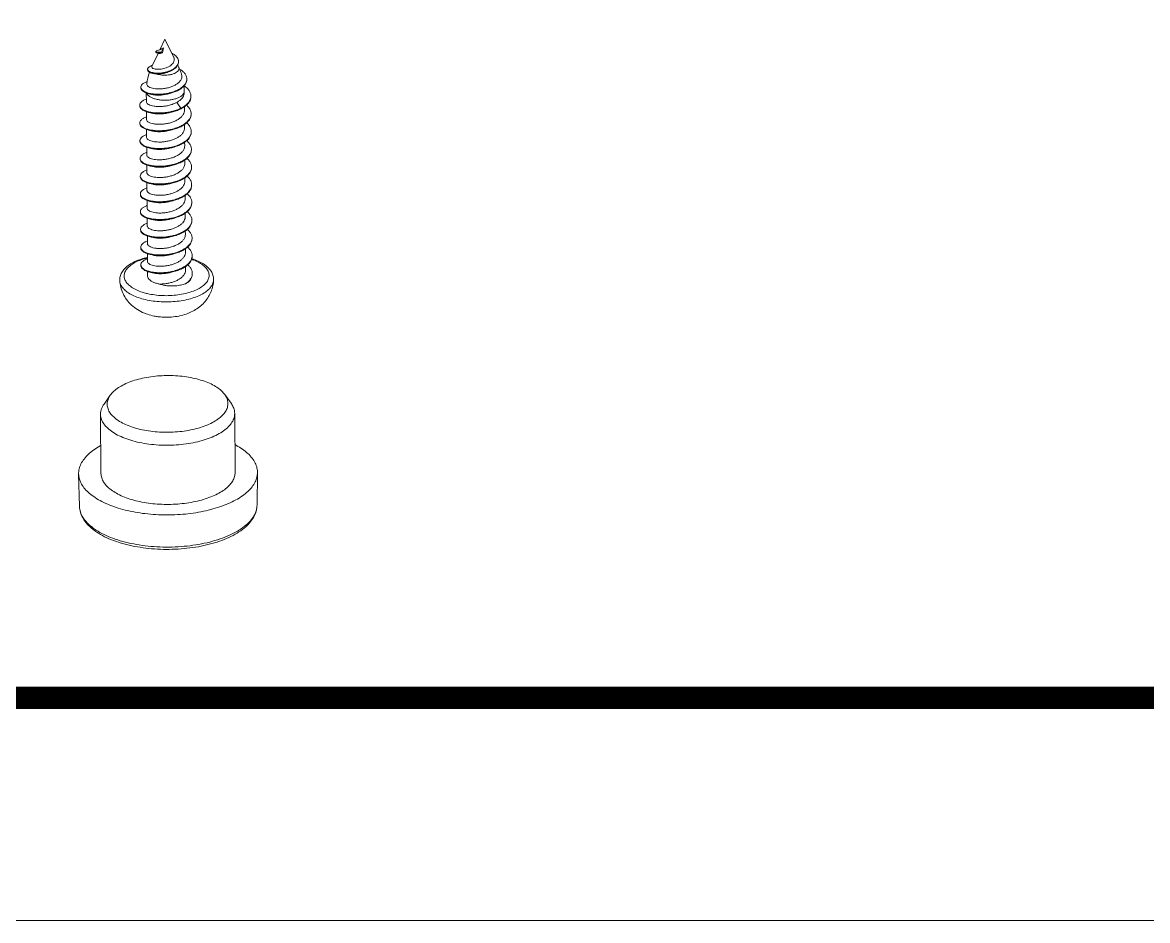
# Model space of a CAD drawing. Header units: millimetres. Extents: x 3219 to 3653, y 1046 to 1347.
# Drawn here: x 3460.51 to 3498.25, y 1045.57 to 1075.71 of the extents above; entities that cross this region are included whole.
import ezdxf

# ---------------------------------------------------------------- set-up
doc = ezdxf.new("R2010")
doc.units = ezdxf.units.MM
doc.layers.add('from', color=7, linetype='Continuous', lineweight=13)

# ---------------------------------------------------------------- blocks, each defined once
blk = doc.blocks.new('*u51')
at = {"color": 7, "linetype": 'Continuous'}
for p, q in [((-1.827, 22.124), (-1.603, 22.6)), ((-1.671, 22.203), (-1.756, 22.027)), ((-1.707, 21.991), (-1.671, 22.203)), ((-1.213, 21.804), (-1.603, 22.6)), ((-2.186, 21.366), (-1.908, 21.953)), ((-2.013, 22.04), (-2.012, 22.014)), ((-1.993, 21.994), (-1.956, 21.978)), ((-1.928, 22.085), (-1.963, 22.074)), ((-1.956, 21.978), (-1.905, 21.952)), ((-1.883, 22.101), (-1.928, 22.085)), ((-1.832, 22.123), (-1.883, 22.101)), ((-1.824, 22.126), (-1.832, 22.123)), ((-1.756, 22.027), (-1.755, 22)), ((-1.755, 22), (-1.707, 21.991)), ((-2.378, 21.252), (-2.378, 21.225)), ((-0.987, 21.345), (-1.032, 21.435)), ((-2.432, 19.797), (-2.435, 20.191)), ((-0.735, 20.205), (-0.736, 20.269)), ((-1.075, 19.766), (-0.895, 19.501)), ((-2.427, 19.003), (-2.429, 19.35)), ((-0.895, 19.501), (-0.895, 19.474)), ((-0.73, 19.412), (-0.731, 19.57)), ((-0.724, 18.618), (-0.725, 18.779)), ((-2.421, 18.208), (-2.423, 18.556)), ((-2.415, 17.414), (-2.418, 17.761)), ((-0.718, 17.824), (-0.719, 17.986)), ((-0.712, 17.029), (-0.713, 17.19)), ((-2.409, 16.62), (-2.412, 16.965)), ((-2.404, 15.825), (-2.406, 16.173)), ((-1.293, 16.176), (-1.289, 16.177)), ((-0.707, 16.235), (-0.708, 16.393)), ((-0.701, 15.44), (-0.702, 15.602)), ((-2.398, 15.031), (-2.4, 15.379)), ((-0.695, 14.646), (-0.696, 14.808)), ((-2.392, 14.237), (-2.395, 14.583)), ((-2.386, 13.442), (-2.389, 13.788)), ((-0.689, 13.852), (-0.69, 14.013)), ((-0.684, 13.057), (-0.685, 13.218)), ((-2.381, 12.648), (-2.383, 12.996)), ((-2.376, 12.003), (-2.377, 12.199)), ((-0.678, 12.263), (-0.679, 12.425)), ((-2.16, 10.22), (-2.08, 10.203)), ((-1.821, 10.165), (-1.805, 10.163)), ((-4.046, 6.659), (-4.327, 6.26)), ((1.071, 6.696), (1.358, 6.302)), ((-4.481, 5.809), (-4.462, 3.161)), ((1.519, 5.852), (1.538, 3.204)), ((-5.462, 3.136), (-5.423, 1.683)), ((2.538, 3.194), (2.519, 1.741))]:
    blk.add_line(p, q, dxfattribs=at)
for centre, radius, start, end in [((-1.955, 20.702), 0.745, 106.2346, 109.1455), ((-1.902, 22.464), 1.385, 285.8868, 286.8939), ((-1.276, 21.598), 0.279, 351.8595, 0.4311), ((-3.149, 20.285), 2.407, 23.8739, 26.1059), ((-3.188, 20.269), 2.45, 18.0808, 23.8655), ((0.06, 20.278), 2.495, 160.3247, 172.8195), ((-2.013, 21.754), 0.671, 253.7593, 254.783), ((-1.994, 21.825), 0.745, 254.8389, 258.7855), ((-0.974, 20.816), 0.352, 356.0522, 0.3286), ((-1.977, 21.558), 1.422, 257.3012, 260.3257), ((-1.951, 21.7), 1.566, 260.2829, 260.7216), ((-1.882, 22.21), 2.076, 282.2385, 283.8857), ((-3.26, 20.25), 2.525, 0.4166, 5.5769), ((-0.83, 20.05), 0.393, 356.5174, 0.3551), ((-1.847, 21.653), 2.36, 280.5308, 283.0021), ((-1.838, 21.613), 2.318, 283.009, 283.1653), ((-1.583, 20.892), 1.552, 295.9567, 296.3258), ((-1.569, 20.838), 1.521, 296.3252, 296.823), ((-0.817, 19.258), 0.389, 352.7841, 0.4833), ((-1.924, 20.176), 1.675, 257.9521, 261.9877), ((-1.84, 20.852), 2.353, 280.5065, 282.9896), ((-0.8, 18.464), 0.377, 356.5333, 0.504), ((-1.944, 19.252), 1.543, 257.3736, 257.8734), ((-1.917, 19.385), 1.678, 257.9255, 261.9464), ((-1.848, 20.131), 2.427, 280.3217, 280.5008), ((-1.835, 20.064), 2.359, 280.49, 282.9663), ((-0.803, 17.671), 0.386, 356.4719, 0.3396), ((-1.911, 18.593), 1.68, 258.0187, 261.9186), ((-1.832, 19.282), 2.372, 280.5519, 282.9448), ((-0.807, 16.876), 0.396, 356.5373, 0.347), ((-1.824, 18.476), 2.36, 280.5318, 283.0028), ((-0.795, 16.081), 0.389, 352.5681, 0.4788), ((-1.901, 16.999), 1.675, 257.9541, 261.9889), ((-1.817, 17.674), 2.353, 280.5075, 282.9904), ((-0.777, 15.286), 0.377, 356.5372, 0.5085), ((-1.922, 16.071), 1.539, 257.2947, 257.8735), ((-1.894, 16.207), 1.678, 257.9259, 261.9487), ((-1.812, 16.886), 2.358, 280.4904, 282.9675), ((-0.781, 14.493), 0.387, 356.4709, 0.337), ((-1.887, 15.422), 1.687, 258.0222, 261.9069), ((-1.809, 16.102), 2.37, 280.5494, 282.9447), ((-0.784, 13.698), 0.395, 356.584, 0.4068), ((-2.544, 13.287), 0.141, 179.8502, 190.1259), ((-1.883, 14.616), 1.675, 257.9658, 261.9107), ((-1.8, 15.293), 2.354, 280.5158, 282.9964), ((-1.786, 15.231), 2.291, 283.0032, 284.0159), ((-0.759, 12.903), 0.377, 356.5309, 0.5005), ((-1.9, 13.708), 1.56, 257.7419, 257.8745), ((-1.876, 13.827), 1.681, 257.9252, 261.9363), ((-1.795, 14.505), 2.36, 280.5052, 282.9631), ((-0.77, 12.11), 0.393, 356.4973, 0.3222), ((-3.169, 11.811), 0.455, 183.1935, 188.0861), ((-1.582, 13.064), 1.451, 256.9103, 259.4785), ((-1.119, 12.339), 0.817, 314.0084, 314.6246), ((-1.732, 14.027), 2.894, 253.1794, 256.9405), ((-1.618, 12.562), 2.404, 249.8094, 256.9601)]:
    blk.add_arc(centre, radius, start, end, dxfattribs=at)
for points, start_tangent, end_tangent in [([(-1.671, 22.203), (-1.724, 22.17), (-1.772, 22.147), (-1.807, 22.133)], (-0.810379, -0.585906), (-0.988936, -0.148345)), ([(-1.963, 22.074), (-1.968, 22.073), (-2, 22.058), (-2.013, 22.042), (-2.012, 22.04)], (-0.960659, -0.277732), (0.116498, -0.993191)), ([(-2.012, 22.04), (-2.006, 22.028)], (0.116498, -0.993191), (0.704308, -0.709894)), ([(-2.012, 22.014), (-2.005, 22.001), (-1.993, 21.994)], (0.116498, -0.993191), (0.927919, -0.372781)), ([(-2.006, 22.028), (-1.981, 22.016)], (0.704308, -0.709894), (0.971971, -0.235099)), ([(-1.993, 21.994), (-1.981, 21.99), (-1.94, 21.983), (-1.887, 21.982), (-1.824, 21.987), (-1.755, 22)], (0.927919, -0.372781), (0.972485, 0.232965)), ([(-1.981, 22.016), (-1.94, 22.009), (-1.887, 22.008), (-1.824, 22.014), (-1.756, 22.027)], (0.971971, -0.235099), (0.972485, 0.232965)), ([(-1.904, 21.953), (-1.902, 21.951), (-1.877, 21.949), (-1.833, 21.954), (-1.774, 21.967), (-1.707, 21.991)], (0.591961, -0.805966), (0.919772, 0.392454)), ([(-1.213, 21.804), (-1.196, 21.763), (-1.185, 21.684), (-1.199, 21.604), (-1.239, 21.528), (-1.303, 21.456), (-1.388, 21.392), (-1.489, 21.338), (-1.6, 21.297), (-1.718, 21.268), (-1.834, 21.251)], (0.440211, -0.897894), (-0.9965, -0.083592)), ([(-1.807, 22.133), (-1.826, 22.126)], (-0.988936, -0.148345), (0.137168, -0.990548)), ([(-0.996, 21.601), (-1, 21.646), (-1.028, 21.729), (-1.079, 21.808), (-1.152, 21.879), (-1.241, 21.941), (-1.292, 21.969)], (-0.007352, 0.999973), (-0.89102, 0.453963)), ([(-2.199, 21.405), (-2.247, 21.386), (-2.325, 21.34), (-2.369, 21.289), (-2.378, 21.252)], (-0.944423, -0.328733), (-0.010701, -0.999943)), ([(-2.378, 21.252), (-2.376, 21.238), (-2.374, 21.228)], (-0.010701, -0.999943), (0.312688, -0.949856)), ([(-2.377, 21.225), (-2.376, 21.211), (-2.349, 21.162), (-2.288, 21.118)], (-0.010701, -0.999943), (0.886859, -0.462039)), ([(-2.374, 21.228), (-2.349, 21.188), (-2.289, 21.145), (-2.2, 21.11)], (0.312688, -0.949856), (0.96008, -0.279726)), ([(-1.834, 21.251), (-1.942, 21.248), (-2.038, 21.257), (-2.112, 21.276), (-2.164, 21.303), (-2.189, 21.336), (-2.185, 21.366)], (-0.9965, -0.083592), (0.38711, 0.922034)), ([(-0.987, 21.345), (-0.977, 21.318), (-0.975, 21.248), (-1.009, 21.179), (-1.077, 21.116), (-1.174, 21.062), (-1.297, 21.021), (-1.436, 20.994), (-1.584, 20.984), (-1.733, 20.99), (-1.874, 21.014)], (0.441006, -0.897504), (-0.973942, 0.226795)), ([(-1.5, 21.138), (-1.385, 21.179), (-1.262, 21.239), (-1.159, 21.309), (-1.079, 21.388), (-1.037, 21.449)], (0.956821, 0.290678), (0.487553, 0.873093)), ([(-1.491, 21.114), (-1.385, 21.153), (-1.262, 21.213), (-1.159, 21.283), (-1.079, 21.362), (-1.03, 21.435)], (0.954969, 0.296707), (0.45476, 0.890614)), ([(-1.037, 21.449), (-1.025, 21.472), (-0.999, 21.559)], (0.487553, 0.873093), (0.141858, 0.989887)), ([(-1.03, 21.435), (-1.025, 21.446), (-0.999, 21.532), (-0.996, 21.574)], (0.45476, 0.890614), (-0.007352, 0.999973)), ([(-0.622, 20.818), (-0.623, 20.848), (-0.654, 20.962), (-0.721, 21.071), (-0.821, 21.171), (-0.95, 21.258)], (-0.00587, 0.999983), (-0.868034, 0.496505)), ([(-2.4, 20.701), (-2.461, 20.677), (-2.575, 20.613), (-2.649, 20.54), (-2.679, 20.463), (-2.68, 20.447)], (-0.940671, -0.339319), (0.01719, -0.999852)), ([(-2.288, 21.118), (-2.2, 21.083), (-2.194, 21.082)], (0.886859, -0.462039), (0.962731, -0.270462)), ([(-2.194, 21.082), (-2.087, 21.06), (-1.956, 21.049), (-1.814, 21.053), (-1.667, 21.072), (-1.521, 21.105), (-1.491, 21.114)], (0.962731, -0.270462), (0.954969, 0.296707)), ([(-2.145, 21.067), (-2.072, 21.05), (-1.965, 21.039)], (0.956143, -0.292899), (0.999078, -0.042929)), ([(-2.139, 21.095), (-2.088, 21.086), (-1.957, 21.076), (-1.814, 21.08), (-1.667, 21.098), (-1.523, 21.131)], (0.980704, -0.195497), (0.961803, 0.273743)), ([(-1.965, 21.039), (-1.838, 21.041), (-1.704, 21.058), (-1.569, 21.089), (-1.517, 21.106)], (0.999078, -0.042929), (0.945642, 0.325211)), ([(-1.965, 21.039), (-1.921, 21.026), (-1.874, 21.014)], (0.945343, -0.326077), (0.973942, -0.226795)), ([(-0.859, 21.029), (-0.857, 21.022), (-0.844, 20.919), (-0.868, 20.816), (-0.928, 20.717), (-1.021, 20.625), (-1.143, 20.544), (-1.288, 20.476), (-1.449, 20.424), (-1.62, 20.389), (-1.791, 20.371), (-1.954, 20.371)], (0.309923, -0.950762), (-0.99865, 0.051946)), ([(-1.383, 20.195), (-1.219, 20.243), (-1.041, 20.317), (-0.888, 20.405), (-0.767, 20.506), (-0.68, 20.616), (-0.632, 20.731), (-0.623, 20.791)], (0.97075, 0.240091), (0.068723, 0.997636)), ([(-1.376, 20.17), (-1.218, 20.217), (-1.041, 20.29), (-0.888, 20.379), (-0.766, 20.48), (-0.68, 20.589), (-0.632, 20.705), (-0.622, 20.791)], (0.969896, 0.243519), (-0.00587, 0.999983)), ([(-2.68, 20.447), (-2.666, 20.386)], (0.01719, -0.999852), (0.415552, -0.909569)), ([(-2.68, 20.42), (-2.666, 20.359), (-2.609, 20.286), (-2.512, 20.221), (-2.379, 20.168), (-2.295, 20.146)], (0.01719, -0.999852), (0.974295, -0.225274)), ([(-2.666, 20.386), (-2.609, 20.313), (-2.512, 20.248), (-2.379, 20.195), (-2.289, 20.171)], (0.415552, -0.909569), (0.975371, -0.220569)), ([(-0.736, 20.269), (-0.742, 20.217), (-0.785, 20.133), (-0.865, 20.055), (-0.978, 19.987), (-1.119, 19.931), (-1.283, 19.891), (-1.46, 19.868), (-1.643, 19.864), (-1.824, 19.878), (-1.993, 19.91), (-2.144, 19.958), (-2.268, 20.02), (-2.361, 20.094), (-2.418, 20.176), (-2.421, 20.184)], (0.004941, -0.999988), (-0.368094, 0.929789)), ([(-1.954, 20.371), (-2.099, 20.387), (-2.224, 20.416), (-2.321, 20.457), (-2.384, 20.506), (-2.415, 20.561), (-2.416, 20.59)], (-0.99865, 0.051946), (0.125636, 0.992076)), ([(-2.295, 20.146), (-2.216, 20.13), (-2.029, 20.109), (-1.828, 20.106), (-1.62, 20.124), (-1.414, 20.161), (-1.376, 20.17)], (0.974295, -0.225274), (0.969896, 0.243519)), ([(-2.207, 20.125), (-2.135, 20.11), (-1.982, 20.093), (-1.811, 20.094), (-1.63, 20.113), (-1.448, 20.151), (-1.437, 20.154)], (0.969576, -0.244791), (0.964833, 0.262864)), ([(-2.204, 20.154), (-2.03, 20.135), (-1.828, 20.133), (-1.62, 20.15), (-1.442, 20.181)], (0.986915, -0.16124), (0.97726, 0.212044)), ([(-0.735, 20.205), (-0.735, 20.193), (-0.752, 20.098), (-0.797, 20.006), (-0.867, 19.919), (-0.961, 19.838), (-1.075, 19.766)], (0.00801, -0.999968), (-0.878622, -0.477518)), ([(-0.437, 20.052), (-0.441, 20.102), (-0.482, 20.233), (-0.567, 20.358), (-0.693, 20.472), (-0.744, 20.508)], (-0.00625, 0.99998), (-0.835227, 0.549906)), ([(-2.434, 19.915), (-2.528, 19.875), (-2.64, 19.804), (-2.708, 19.726), (-2.731, 19.643), (-2.731, 19.642)], (-0.940478, -0.339856), (0.008192, -0.999966)), ([(-2.731, 19.642), (-2.729, 19.617)], (0.008192, -0.999966), (0.18141, -0.983408)), ([(-1.075, 19.766), (-1.23, 19.695), (-1.401, 19.64), (-1.58, 19.603), (-1.759, 19.583), (-1.931, 19.582), (-2.087, 19.597), (-2.22, 19.626), (-2.324, 19.668), (-2.395, 19.718), (-2.429, 19.775), (-2.432, 19.797)], (-0.878622, -0.477518), (0.002657, 0.999996)), ([(-0.895, 19.501), (-0.725, 19.6), (-0.591, 19.714), (-0.496, 19.838), (-0.446, 19.969), (-0.438, 20.026)], (0.896284, 0.443481), (0.0607, 0.998156)), ([(-0.883, 19.48), (-0.725, 19.574), (-0.591, 19.687), (-0.496, 19.812), (-0.445, 19.943), (-0.437, 20.026)], (0.892397, 0.451252), (-0.00625, 0.99998)), ([(-0.429, 19.262), (-0.438, 19.343), (-0.49, 19.474), (-0.586, 19.598), (-0.639, 19.647)], (-0.008113, 0.999967), (-0.76164, 0.648)), ([(-2.731, 19.616), (-2.708, 19.534), (-2.639, 19.457), (-2.528, 19.388), (-2.379, 19.331), (-2.284, 19.307)], (0.008192, -0.999966), (0.977065, -0.212942)), ([(-2.729, 19.617), (-2.708, 19.561), (-2.639, 19.483), (-2.528, 19.414), (-2.379, 19.358), (-2.278, 19.332)], (0.18141, -0.983408), (0.977901, -0.209068)), ([(-2.284, 19.307), (-2.197, 19.291), (-1.991, 19.269), (-1.768, 19.267), (-1.538, 19.287), (-1.311, 19.329)], (0.977065, -0.212942), (0.97389, 0.227022)), ([(-2.278, 19.332), (-2.197, 19.317), (-2.165, 19.312)], (0.977901, -0.209068), (0.989835, -0.142222)), ([(-2.169, 19.281), (-2.115, 19.27), (-1.966, 19.251)], (0.972663, -0.232222), (0.997819, -0.066006)), ([(-2.165, 19.312), (-1.991, 19.295), (-1.768, 19.294), (-1.538, 19.314), (-1.416, 19.333)], (0.989835, -0.142222), (0.983135, 0.182881)), ([(-1.966, 19.251), (-1.821, 19.248), (-1.666, 19.259), (-1.507, 19.283), (-1.41, 19.305)], (0.997819, -0.066006), (0.969111, 0.246623)), ([(-0.73, 19.412), (-0.739, 19.33), (-0.785, 19.222), (-0.864, 19.122), (-0.976, 19.029), (-1.116, 18.947), (-1.275, 18.882), (-1.444, 18.833), (-1.621, 18.802), (-1.797, 18.787), (-1.962, 18.789)], (0.005994, -0.999982), (-0.997819, 0.066006)), ([(-1.311, 19.329), (-1.092, 19.392), (-0.895, 19.474)], (0.97389, 0.227022), (0.896284, 0.443481)), ([(-1.311, 18.559), (-1.249, 18.575), (-1.036, 18.643), (-0.844, 18.73), (-0.682, 18.833), (-0.556, 18.95), (-0.472, 19.077), (-0.432, 19.209)], (0.974376, 0.224925), (0.125989, 0.992032)), ([(-1.31, 19.355), (-1.092, 19.418), (-0.904, 19.496)], (0.973717, 0.227761), (0.899123, 0.437697)), ([(-1.306, 18.534), (-1.249, 18.548), (-1.035, 18.616), (-0.844, 18.703), (-0.682, 18.807), (-0.556, 18.924), (-0.471, 19.05), (-0.431, 19.183), (-0.428, 19.235)], (0.97387, 0.227107), (-0.008113, 0.999967)), ([(-2.428, 19.12), (-2.554, 19.064), (-2.655, 18.991), (-2.712, 18.911), (-2.725, 18.848)], (-0.940733, -0.339149), (-0.002047, -0.999998)), ([(-2.725, 18.848), (-2.724, 18.828), (-2.723, 18.823)], (-0.002047, -0.999998), (0.172233, -0.985056)), ([(-2.725, 18.821), (-2.724, 18.802), (-2.689, 18.72), (-2.61, 18.644), (-2.489, 18.578), (-2.331, 18.525), (-2.278, 18.513)], (-0.002047, -0.999998), (0.977026, -0.213121)), ([(-2.723, 18.823), (-2.69, 18.747), (-2.61, 18.671), (-2.489, 18.604), (-2.331, 18.552), (-2.273, 18.538)], (0.172233, -0.985056), (0.977738, -0.209829)), ([(-1.962, 18.789), (-2.11, 18.807), (-2.235, 18.838), (-2.332, 18.881), (-2.396, 18.931), (-2.425, 18.987), (-2.426, 19.003)], (-0.997819, 0.066006), (0.008196, 0.999966)), ([(-0.423, 18.467), (-0.441, 18.582), (-0.504, 18.711), (-0.61, 18.832), (-0.633, 18.853)], (-0.008584, 0.999963), (-0.761142, 0.648585)), ([(-2.422, 18.326), (-2.446, 18.317), (-2.577, 18.253), (-2.667, 18.178), (-2.714, 18.096), (-2.719, 18.053)], (-0.940363, -0.340172), (0.006287, -0.99998)), ([(-2.421, 18.208), (-2.42, 18.197), (-2.393, 18.141), (-2.332, 18.09), (-2.234, 18.046), (-2.106, 18.013), (-1.956, 17.995)], (-0.008635, -0.999963), (0.997819, -0.066006)), ([(-2.278, 18.513), (-2.143, 18.489), (-1.931, 18.472), (-1.706, 18.476), (-1.475, 18.501), (-1.306, 18.534)], (0.977026, -0.213121), (0.97387, 0.227107)), ([(-2.163, 18.486), (-2.108, 18.475), (-1.96, 18.457)], (0.972635, -0.232337), (0.997819, -0.066006)), ([(-2.157, 18.517), (-2.143, 18.515), (-1.932, 18.498), (-1.706, 18.502), (-1.475, 18.528), (-1.411, 18.539)], (0.990082, -0.14049), (0.983206, 0.182498)), ([(-1.96, 18.457), (-1.795, 18.455), (-1.618, 18.469), (-1.442, 18.501), (-1.405, 18.51)], (0.997819, -0.066006), (0.969138, 0.24652)), ([(-0.724, 18.618), (-0.726, 18.576), (-0.755, 18.474), (-0.815, 18.375), (-0.905, 18.284), (-1.02, 18.202), (-1.156, 18.132), (-1.309, 18.074), (-1.471, 18.032), (-1.638, 18.004), (-1.801, 17.992), (-1.956, 17.995)], (0.007762, -0.99997), (-0.997819, 0.066006)), ([(-1.306, 17.765), (-1.189, 17.795), (-0.98, 17.868), (-0.795, 17.959), (-0.642, 18.067), (-0.526, 18.186), (-0.452, 18.315), (-0.423, 18.441)], (0.974459, 0.224565), (0.060459, 0.998171)), ([(-1.3, 17.74), (-1.189, 17.769), (-0.98, 17.841), (-0.795, 17.933), (-0.642, 18.04), (-0.525, 18.16), (-0.452, 18.288), (-0.423, 18.422), (-0.423, 18.441)], (0.973884, 0.227047), (-0.008584, 0.999963)), ([(-2.719, 18.053), (-2.714, 18.013)], (0.006287, -0.99998), (0.259193, -0.965826)), ([(-2.719, 18.027), (-2.714, 17.987), (-2.668, 17.906), (-2.578, 17.832), (-2.447, 17.769), (-2.281, 17.72), (-2.272, 17.718)], (0.006287, -0.99998), (0.977083, -0.212858)), ([(-2.714, 18.013), (-2.668, 17.933), (-2.578, 17.859), (-2.447, 17.796), (-2.281, 17.747)], (0.259193, -0.965826), (0.975813, -0.218605)), ([(-2.272, 17.718), (-2.086, 17.689), (-1.871, 17.677), (-1.643, 17.686), (-1.413, 17.716), (-1.3, 17.74)], (0.977083, -0.212858), (0.973884, 0.227047)), ([(-2.157, 17.692), (-2.104, 17.681), (-1.954, 17.663)], (0.972663, -0.232219), (0.997819, -0.066006)), ([(-2.152, 17.723), (-2.087, 17.715), (-1.871, 17.703), (-1.643, 17.712), (-1.413, 17.743)], (0.990008, -0.141008), (0.983817, 0.179177)), ([(-1.954, 17.663), (-1.789, 17.66), (-1.612, 17.675), (-1.433, 17.707), (-1.399, 17.716)], (0.997819, -0.066006), (0.969139, 0.246515)), ([(-0.718, 17.824), (-0.728, 17.74), (-0.775, 17.631), (-0.854, 17.531), (-0.967, 17.438), (-1.107, 17.357), (-1.266, 17.292), (-1.435, 17.244), (-1.61, 17.213), (-1.786, 17.198), (-1.951, 17.201)], (0.005993, -0.999982), (-0.997819, 0.066006)), ([(-1.301, 16.97), (-1.13, 17.017), (-0.926, 17.095), (-0.748, 17.19), (-0.604, 17.301), (-0.498, 17.423), (-0.435, 17.553), (-0.418, 17.647)], (0.974543, 0.2242), (0.061372, 0.998115)), ([(-1.294, 16.945), (-1.13, 16.99), (-0.926, 17.068), (-0.748, 17.164), (-0.603, 17.274), (-0.497, 17.397), (-0.434, 17.527), (-0.417, 17.646)], (0.973902, 0.22697), (-0.006099, 0.999981)), ([(-0.417, 17.673), (-0.417, 17.687), (-0.446, 17.82), (-0.52, 17.948), (-0.626, 18.057)], (-0.006099, 0.999981), (-0.759837, 0.650114)), ([(-2.677, 17.364), (-2.712, 17.282), (-2.714, 17.259)], (-0.585356, -0.810777), (0.015752, -0.999876)), ([(-2.714, 17.259), (-2.701, 17.199)], (0.015752, -0.999876), (0.378608, -0.925557)), ([(-2.714, 17.233), (-2.701, 17.172), (-2.644, 17.093), (-2.543, 17.021), (-2.403, 16.961), (-2.266, 16.924)], (0.015752, -0.999876), (0.977139, -0.212602)), ([(-2.701, 17.199), (-2.644, 17.119), (-2.544, 17.048), (-2.404, 16.988), (-2.26, 16.949)], (0.378608, -0.925557), (0.978088, -0.208191)), ([(-2.417, 17.531), (-2.476, 17.508), (-2.597, 17.44), (-2.677, 17.364)], (-0.940233, -0.340533), (-0.585356, -0.810777)), ([(-2.415, 17.414), (-2.407, 17.378), (-2.369, 17.327), (-2.302, 17.282), (-2.207, 17.245), (-2.089, 17.217), (-1.951, 17.201)], (0.017516, -0.999847), (0.997819, -0.066006)), ([(-0.411, 16.878), (-0.414, 16.926), (-0.455, 17.058), (-0.54, 17.184), (-0.62, 17.263)], (-0.00612, 0.999981), (-0.760129, 0.649772)), ([(-2.411, 16.737), (-2.504, 16.698), (-2.616, 16.628), (-2.685, 16.549), (-2.708, 16.467), (-2.708, 16.465)], (-0.940463, -0.339896), (0.009005, -0.999959)), ([(-1.945, 16.406), (-2.085, 16.423), (-2.205, 16.451), (-2.301, 16.49), (-2.368, 16.537), (-2.403, 16.588), (-2.409, 16.62)], (-0.997819, 0.066006), (-0.013631, 0.999907)), ([(-2.266, 16.924), (-2.23, 16.916), (-2.029, 16.889), (-1.81, 16.882), (-1.58, 16.897), (-1.351, 16.933), (-1.294, 16.945)], (0.977139, -0.212602), (0.973902, 0.22697)), ([(-2.152, 16.898), (-2.086, 16.884), (-1.948, 16.868)], (0.972552, -0.232686), (0.997819, -0.066006)), ([(-2.147, 16.929), (-2.029, 16.916), (-1.81, 16.909), (-1.581, 16.923), (-1.398, 16.95)], (0.989909, -0.141706), (0.983069, 0.183238)), ([(-1.948, 16.868), (-1.784, 16.866), (-1.608, 16.88), (-1.433, 16.912), (-1.393, 16.921)], (0.997819, -0.066006), (0.969138, 0.24652)), ([(-0.712, 17.029), (-0.722, 16.946), (-0.768, 16.838), (-0.848, 16.737), (-0.959, 16.645), (-1.096, 16.565), (-1.253, 16.5), (-1.424, 16.451), (-1.603, 16.418), (-1.78, 16.404), (-1.945, 16.406)], (0.005945, -0.999982), (-0.997819, 0.066006)), ([(-1.289, 16.177), (-1.072, 16.24), (-0.874, 16.322), (-0.704, 16.422), (-0.568, 16.536), (-0.472, 16.66), (-0.42, 16.792), (-0.412, 16.852)], (0.973967, 0.226688), (0.060344, 0.998178)), ([(-1.288, 16.151), (-1.072, 16.214), (-0.874, 16.296), (-0.703, 16.395), (-0.568, 16.509), (-0.472, 16.634), (-0.42, 16.765), (-0.411, 16.852)], (0.973889, 0.227024), (-0.00612, 0.999981)), ([(-2.708, 16.465), (-2.706, 16.439)], (0.009005, -0.999959), (0.181553, -0.983381)), ([(-2.708, 16.438), (-2.685, 16.358), (-2.617, 16.28), (-2.507, 16.211), (-2.358, 16.154), (-2.261, 16.129)], (0.009005, -0.999959), (0.977068, -0.212927)), ([(-2.706, 16.439), (-2.686, 16.384), (-2.617, 16.306), (-2.507, 16.237), (-2.358, 16.181), (-2.255, 16.155)], (0.181553, -0.983381), (0.97791, -0.209028)), ([(-2.261, 16.129), (-2.176, 16.114), (-1.97, 16.091), (-1.748, 16.09), (-1.518, 16.109), (-1.288, 16.151)], (0.977068, -0.212927), (0.973889, 0.227024)), ([(-2.255, 16.155), (-2.177, 16.14), (-2.142, 16.135)], (0.97791, -0.209028), (0.989837, -0.142209)), ([(-2.142, 16.135), (-1.971, 16.118), (-1.748, 16.116), (-1.518, 16.136), (-1.393, 16.156)], (0.989837, -0.142209), (0.983132, 0.182898)), ([(-1.943, 16.074), (-1.778, 16.072), (-1.601, 16.086), (-1.421, 16.119), (-1.387, 16.127)], (0.997819, -0.066006), (0.969139, 0.246515)), ([(-1.939, 15.612), (-1.784, 15.609), (-1.62, 15.621), (-1.454, 15.649), (-1.291, 15.691), (-1.139, 15.748), (-1.003, 15.819), (-0.888, 15.901), (-0.798, 15.992), (-0.738, 16.091), (-0.709, 16.193), (-0.707, 16.235)], (0.997819, -0.066006), (-0.007762, 0.99997)), ([(-0.406, 16.084), (-0.414, 16.164), (-0.466, 16.295), (-0.561, 16.419), (-0.616, 16.47)], (-0.008034, 0.999968), (-0.761447, 0.648227)), ([(-2.405, 15.943), (-2.529, 15.887), (-2.631, 15.815), (-2.689, 15.735), (-2.702, 15.67)], (-0.940727, -0.339164), (-0.002049, -0.999998)), ([(-2.702, 15.67), (-2.701, 15.652), (-2.7, 15.645)], (-0.002049, -0.999998), (0.172721, -0.984971)), ([(-2.702, 15.644), (-2.701, 15.625), (-2.667, 15.544), (-2.588, 15.467), (-2.467, 15.401), (-2.31, 15.348), (-2.255, 15.335)], (-0.002049, -0.999998), (0.977026, -0.213121)), ([(-2.7, 15.645), (-2.667, 15.57), (-2.588, 15.494), (-2.467, 15.428), (-2.31, 15.375), (-2.25, 15.361)], (0.172721, -0.984971), (0.977744, -0.209804)), ([(-1.939, 15.612), (-2.087, 15.63), (-2.212, 15.661), (-2.308, 15.703), (-2.373, 15.753), (-2.402, 15.809), (-2.403, 15.825)], (-0.997819, 0.066006), (0.008071, 0.999967)), ([(-2.146, 16.103), (-2.092, 16.092), (-1.943, 16.074)], (0.972663, -0.232219), (0.997819, -0.066006)), ([(-1.288, 15.382), (-1.228, 15.397), (-1.015, 15.464), (-0.823, 15.551), (-0.661, 15.654), (-0.535, 15.771), (-0.449, 15.898), (-0.409, 16.03)], (0.974373, 0.224939), (0.129733, 0.991549)), ([(-1.283, 15.357), (-1.228, 15.37), (-1.015, 15.438), (-0.823, 15.525), (-0.661, 15.628), (-0.534, 15.745), (-0.449, 15.872), (-0.409, 16.004), (-0.405, 16.058)], (0.97387, 0.227107), (-0.008034, 0.999968)), ([(-0.4, 15.29), (-0.417, 15.403), (-0.48, 15.532), (-0.586, 15.654), (-0.61, 15.675)], (-0.008633, 0.999963), (-0.761183, 0.648538)), ([(-2.399, 15.149), (-2.421, 15.14), (-2.553, 15.076), (-2.644, 15.001), (-2.691, 14.92), (-2.696, 14.876)], (-0.940384, -0.340114), (0.00571, -0.999984)), ([(-2.255, 15.335), (-2.122, 15.312), (-1.911, 15.295), (-1.685, 15.298), (-1.455, 15.323), (-1.283, 15.357)], (0.977026, -0.213121), (0.97387, 0.227107)), ([(-2.14, 15.309), (-2.085, 15.297), (-1.937, 15.28)], (0.972637, -0.232332), (0.997819, -0.066006)), ([(-2.134, 15.34), (-2.122, 15.338), (-1.911, 15.321), (-1.686, 15.325), (-1.455, 15.35), (-1.388, 15.361)], (0.990084, -0.14048), (0.983203, 0.182514)), ([(-1.937, 15.28), (-1.772, 15.277), (-1.597, 15.292), (-1.421, 15.323), (-1.382, 15.333)], (0.997819, -0.066006), (0.969138, 0.24652)), ([(-0.701, 15.44), (-0.71, 15.359), (-0.755, 15.251), (-0.834, 15.151), (-0.946, 15.058), (-1.083, 14.978), (-1.239, 14.912), (-1.41, 14.863), (-1.59, 14.83), (-1.768, 14.815), (-1.934, 14.817)], (0.005871, -0.999983), (-0.997819, 0.066006)), ([(-1.283, 14.587), (-1.168, 14.617), (-0.959, 14.69), (-0.774, 14.781), (-0.62, 14.888), (-0.504, 15.008), (-0.429, 15.136), (-0.4, 15.264)], (0.974455, 0.224583), (0.060407, 0.998174)), ([(-1.277, 14.562), (-1.168, 14.591), (-0.959, 14.663), (-0.774, 14.754), (-0.62, 14.861), (-0.504, 14.981), (-0.429, 15.11), (-0.4, 15.243), (-0.4, 15.263)], (0.973883, 0.227051), (-0.008633, 0.999963)), ([(-2.696, 14.876), (-2.691, 14.837)], (0.00571, -0.999984), (0.253635, -0.9673)), ([(-2.696, 14.849), (-2.691, 14.81), (-2.646, 14.73), (-2.556, 14.656), (-2.426, 14.592), (-2.26, 14.543), (-2.249, 14.541)], (0.00571, -0.999984), (0.977078, -0.212881)), ([(-2.691, 14.837), (-2.646, 14.756), (-2.556, 14.682), (-2.426, 14.619), (-2.26, 14.57)], (0.253635, -0.9673), (0.975511, -0.219953)), ([(-1.934, 14.817), (-2.074, 14.834), (-2.194, 14.863), (-2.289, 14.901), (-2.356, 14.948), (-2.392, 14.999), (-2.398, 15.031)], (-0.997819, 0.066006), (-0.013631, 0.999907)), ([(-0.695, 14.646), (-0.704, 14.569), (-0.742, 14.471), (-0.808, 14.378), (-0.901, 14.292), (-1.018, 14.215), (-1.153, 14.149), (-1.302, 14.096), (-1.459, 14.056), (-1.62, 14.031), (-1.778, 14.02), (-1.928, 14.023)], (0.006217, -0.999981), (-0.997819, 0.066006)), ([(-0.496, 14.769), (-0.603, 14.879)], (-0.610134, 0.792298), (-0.759738, 0.65023)), ([(-0.394, 14.495), (-0.394, 14.509), (-0.423, 14.642), (-0.496, 14.769)], (-0.006054, 0.999982), (-0.610134, 0.792298)), ([(-2.394, 14.354), (-2.464, 14.326), (-2.582, 14.258), (-2.658, 14.181), (-2.69, 14.099), (-2.691, 14.082)], (-0.940277, -0.340409), (0.016301, -0.999867)), ([(-2.392, 14.237), (-2.386, 14.205), (-2.35, 14.154), (-2.284, 14.107), (-2.188, 14.068), (-2.068, 14.04), (-1.928, 14.023)], (0.013631, -0.999907), (0.997819, -0.066006)), ([(-2.249, 14.541), (-2.066, 14.511), (-1.85, 14.499), (-1.623, 14.508), (-1.392, 14.538), (-1.277, 14.562)], (0.977078, -0.212881), (0.973883, 0.227051)), ([(-2.134, 14.515), (-2.081, 14.503), (-1.931, 14.485)], (0.972664, -0.232219), (0.997819, -0.066006)), ([(-2.129, 14.546), (-2.066, 14.538), (-1.851, 14.526), (-1.623, 14.534), (-1.393, 14.565), (-1.383, 14.567)], (0.990013, -0.140977), (0.983251, 0.182256)), ([(-1.931, 14.485), (-1.766, 14.483), (-1.587, 14.498), (-1.407, 14.531), (-1.376, 14.538)], (0.997819, -0.066006), (0.969139, 0.246515)), ([(-1.278, 13.793), (-1.102, 13.841), (-0.9, 13.919), (-0.723, 14.014), (-0.579, 14.124), (-0.474, 14.246), (-0.412, 14.376), (-0.395, 14.469)], (0.97455, 0.224172), (0.06139, 0.998114)), ([(-1.271, 13.768), (-1.101, 13.815), (-0.899, 13.893), (-0.722, 13.988), (-0.579, 14.098), (-0.474, 14.22), (-0.411, 14.35), (-0.394, 14.469)], (0.973902, 0.226967), (-0.006049, 0.999982)), ([(-2.691, 14.082), (-2.688, 14.056)], (0.016301, -0.999867), (0.178892, -0.983869)), ([(-2.691, 14.055), (-2.676, 13.989), (-2.616, 13.911), (-2.513, 13.84), (-2.372, 13.781), (-2.244, 13.746)], (0.016212, -0.999869), (0.977125, -0.212664)), ([(-2.688, 14.056), (-2.676, 14.016), (-2.617, 13.938), (-2.514, 13.867), (-2.373, 13.808), (-2.237, 13.771)], (0.178892, -0.983869), (0.978059, -0.20833)), ([(-2.244, 13.746), (-2.197, 13.737), (-1.996, 13.711), (-1.777, 13.705), (-1.549, 13.72), (-1.321, 13.757), (-1.271, 13.768)], (0.977125, -0.212664), (0.973902, 0.226967)), ([(-2.129, 13.72), (-2.073, 13.709), (-1.925, 13.691)], (0.972637, -0.232332), (0.997819, -0.066006)), ([(-2.125, 13.752), (-1.998, 13.738), (-1.779, 13.732), (-1.55, 13.747), (-1.375, 13.773)], (0.989894, -0.141812), (0.983075, 0.183204)), ([(-1.925, 13.691), (-1.764, 13.688), (-1.592, 13.702), (-1.42, 13.732), (-1.37, 13.744)], (0.997819, -0.066006), (0.969134, 0.246535)), ([(-0.689, 13.852), (-0.699, 13.77), (-0.744, 13.663), (-0.823, 13.562), (-0.934, 13.469), (-1.071, 13.389), (-1.228, 13.324), (-1.398, 13.274), (-1.578, 13.241), (-1.756, 13.226), (-1.922, 13.229)], (0.005865, -0.999983), (-0.997819, 0.066006)), ([(-1.265, 12.974), (-1.227, 12.983), (-1.013, 13.049), (-0.82, 13.134), (-0.656, 13.235), (-0.527, 13.351), (-0.438, 13.476), (-0.393, 13.608), (-0.388, 13.675)], (0.973871, 0.227102), (-0.007224, 0.999974)), ([(-1.231, 13.008), (-1.017, 13.074), (-0.823, 13.159), (-0.659, 13.26), (-0.529, 13.375), (-0.439, 13.501), (-0.394, 13.632), (-0.389, 13.675)], (0.970223, 0.242213), (0.059598, 0.998222)), ([(-0.388, 13.701), (-0.394, 13.765), (-0.44, 13.896), (-0.53, 14.021), (-0.597, 14.085)], (-0.007096, 0.999975), (-0.760176, 0.649717)), ([(-2.388, 13.56), (-2.508, 13.507), (-2.61, 13.435), (-2.67, 13.355), (-2.685, 13.287)], (-0.940706, -0.339223), (-0.001388, -0.999999)), ([(-2.685, 13.261), (-2.684, 13.244), (-2.652, 13.163), (-2.575, 13.087), (-2.456, 13.021), (-2.301, 12.967), (-2.238, 12.952)], (-0.001722, -0.999999), (0.977028, -0.213109)), ([(-2.683, 13.262), (-2.653, 13.191), (-2.577, 13.115), (-2.459, 13.048), (-2.304, 12.995), (-2.233, 12.977)], (0.175093, -0.984552), (0.977783, -0.209619)), ([(-1.922, 13.229), (-2.072, 13.247), (-2.2, 13.28), (-2.297, 13.324), (-2.359, 13.375), (-2.386, 13.43), (-2.386, 13.442)], (-0.997819, 0.066006), (0.008318, 0.999965)), ([(-0.382, 12.907), (-0.4, 13.021), (-0.463, 13.15), (-0.569, 13.271), (-0.593, 13.292)], (-0.008539, 0.999964), (-0.7613, 0.648399)), ([(-2.382, 12.83), (-2.666, 12.752), (-2.953, 12.638), (-3.2, 12.497), (-3.398, 12.332), (-3.534, 12.153), (-3.607, 11.969), (-3.624, 11.786)], (-0.974961, -0.222377), (0.058007, -0.998316)), ([(-2.382, 12.801), (-2.66, 12.719), (-2.921, 12.608), (-3.134, 12.476), (-3.293, 12.328), (-3.391, 12.169), (-3.426, 12.005), (-3.396, 11.841), (-3.303, 11.682), (-3.149, 11.535), (-2.94, 11.404), (-2.683, 11.294), (-2.569, 11.256)], (-0.971784, -0.235872), (0.956964, -0.290206)), ([(-2.382, 12.765), (-2.418, 12.752), (-2.546, 12.686), (-2.632, 12.611), (-2.675, 12.53), (-2.679, 12.493)], (-0.940263, -0.34045), (0.00995, -0.99995)), ([(-0.408, 12.737), (-0.369, 12.724), (-0.112, 12.614), (0.097, 12.482), (0.251, 12.335), (0.344, 12.177), (0.374, 12.013), (0.339, 11.849), (0.241, 11.69), (0.082, 11.542), (-0.131, 11.41), (-0.392, 11.298), (-0.692, 11.211), (-1.02, 11.151), (-1.365, 11.12), (-1.716, 11.119), (-2.06, 11.149), (-2.386, 11.208)], (0.947809, -0.318838), (-0.973942, 0.226795)), ([(-2.38, 12.648), (-2.375, 12.616), (-2.339, 12.565), (-2.272, 12.518), (-2.177, 12.48), (-2.057, 12.451), (-1.916, 12.434)], (0.013631, -0.999907), (0.997819, -0.066006)), ([(-2.238, 12.952), (-2.115, 12.93), (-1.906, 12.912), (-1.682, 12.914), (-1.453, 12.938), (-1.265, 12.974)], (0.977028, -0.213109), (0.973871, 0.227102)), ([(-2.123, 12.926), (-2.069, 12.915), (-1.92, 12.896)], (0.972664, -0.232219), (0.997819, -0.066006)), ([(-2.119, 12.957), (-1.911, 12.939), (-1.687, 12.94), (-1.457, 12.964), (-1.37, 12.978)], (0.989889, -0.141844), (0.983179, 0.182644)), ([(-1.92, 12.896), (-1.754, 12.894), (-1.576, 12.909), (-1.396, 12.942), (-1.364, 12.95)], (0.997819, -0.066006), (0.969139, 0.246515)), ([(-0.684, 13.057), (-0.686, 13.015), (-0.715, 12.913), (-0.775, 12.815), (-0.865, 12.724), (-0.98, 12.642), (-1.116, 12.571), (-1.268, 12.514), (-1.431, 12.471), (-1.597, 12.444), (-1.761, 12.432), (-1.916, 12.434)], (0.007762, -0.99997), (-0.997819, 0.066006)), ([(-1.266, 12.204), (-1.142, 12.237), (-0.935, 12.31), (-0.751, 12.401), (-0.599, 12.508), (-0.484, 12.628), (-0.411, 12.756), (-0.383, 12.881)], (0.974471, 0.224513), (0.06049, 0.998169)), ([(-1.26, 12.179), (-1.135, 12.212), (-0.928, 12.286), (-0.746, 12.378), (-0.595, 12.485), (-0.481, 12.605), (-0.409, 12.733), (-0.382, 12.866), (-0.382, 12.88)], (0.97389, 0.227022), (-0.008356, 0.999965)), ([(0.575, 11.816), (0.558, 11.991), (0.489, 12.166), (0.362, 12.337), (0.178, 12.496), (-0.054, 12.632), (-0.322, 12.743), (-0.402, 12.769)], (0.043559, 0.999051), (-0.954635, 0.297779)), ([(-2.679, 12.493), (-2.672, 12.447)], (0.00995, -0.99995), (0.293553, -0.955943)), ([(-2.679, 12.466), (-2.671, 12.418), (-2.621, 12.338), (-2.527, 12.265), (-2.393, 12.203), (-2.232, 12.158)], (0.011725, -0.999931), (0.977124, -0.212668)), ([(-2.672, 12.447), (-2.623, 12.367), (-2.531, 12.294), (-2.399, 12.232), (-2.232, 12.184)], (0.293553, -0.955943), (0.977201, -0.212317)), ([(-2.232, 12.158), (-2.225, 12.156), (-2.029, 12.126), (-1.813, 12.116), (-1.586, 12.127), (-1.357, 12.159), (-1.26, 12.179)], (0.977124, -0.212668), (0.97389, 0.227022)), ([(-2.117, 12.132), (-2.063, 12.12), (-1.914, 12.102)], (0.972657, -0.232246), (0.997819, -0.066006)), ([(-2.112, 12.163), (-2.036, 12.153), (-1.821, 12.142), (-1.594, 12.152), (-1.365, 12.184)], (0.989989, -0.141148), (0.983203, 0.182514)), ([(-1.914, 12.102), (-1.749, 12.1), (-1.575, 12.114), (-1.4, 12.145), (-1.359, 12.155)], (0.997819, -0.066006), (0.969138, 0.246521)), ([(-0.678, 12.263), (-0.684, 12.197), (-0.722, 12.092), (-0.794, 11.991), (-0.896, 11.899), (-1.024, 11.818), (-1.173, 11.751), (-1.337, 11.698), (-1.509, 11.661), (-1.681, 11.641), (-1.847, 11.637)], (0.006475, -0.999979), (-0.999677, 0.025432)), ([(-0.377, 12.112), (-0.378, 12.145), (-0.413, 12.277), (-0.493, 12.403), (-0.585, 12.496)], (-0.005739, 0.999984), (-0.759437, 0.650581)), ([(-0.545, 11.758), (-0.445, 11.881), (-0.389, 12.011), (-0.377, 12.086)], (0.711715, 0.702468), (0.060989, 0.998138)), ([(-0.539, 11.737), (-0.442, 11.86), (-0.387, 11.991), (-0.377, 12.086)], (0.704796, 0.70941), (-0.005806, 0.999983)), ([(-3.624, 11.786), (-3.579, 11.493), (-3.476, 11.207), (-3.316, 10.939), (-3.099, 10.698), (-2.828, 10.491), (-2.519, 10.334), (-2.447, 10.306)], (0.058007, -0.998316), (0.93811, -0.346339)), ([(-3.62, 11.747), (-3.57, 11.589), (-3.456, 11.426), (-3.284, 11.276), (-3.058, 11.141), (-2.786, 11.028), (-2.475, 10.939)], (0.140587, -0.990068), (0.973942, -0.226795)), ([(0.575, 11.816), (0.56, 11.718), (0.485, 11.549), (0.348, 11.388), (0.155, 11.241), (-0.09, 11.112), (-0.378, 11.004), (-0.701, 10.921), (-1.049, 10.866), (-1.411, 10.839), (-1.777, 10.843), (-2.135, 10.877), (-2.475, 10.939)], (-0.044438, -0.999012), (-0.973942, 0.226795)), ([(-1.911, 11.65), (-2.06, 11.695), (-2.186, 11.754), (-2.284, 11.823), (-2.347, 11.901), (-2.375, 11.984), (-2.376, 12.003)], (-0.973942, 0.226795), (-0.003543, 0.999994)), ([(-1.847, 11.637), (-1.759, 11.609), (-1.664, 11.586), (-1.563, 11.569), (-1.459, 11.558), (-1.353, 11.552), (-1.242, 11.552), (-1.129, 11.558), (-1.014, 11.57), (-0.9, 11.589), (-0.789, 11.614), (-0.684, 11.646)], (0.938571, -0.345087), (0.948545, 0.316643)), ([(-1.805, 10.163), (-1.478, 10.151), (-1.143, 10.177), (-0.808, 10.245), (-0.494, 10.355), (-0.23, 10.493), (0.002, 10.663), (0.195, 10.857), (0.35, 11.074), (0.464, 11.304), (0.541, 11.552), (0.575, 11.816)], (0.995487, -0.094895), (0.043559, 0.999051)), ([(-0.684, 11.646), (-0.551, 11.752)], (0.829352, 0.558726), (0.719228, 0.694774)), ([(-0.684, 11.646), (-0.631, 11.674), (-0.583, 11.705), (-0.539, 11.737)], (0.890327, 0.455321), (0.784328, 0.620346)), ([(-2.08, 10.203), (-1.991, 10.187), (-1.821, 10.165)], (0.980648, -0.195781), (0.995186, -0.098004)), ([(-4.046, 6.659), (-3.977, 6.746), (-3.794, 6.916), (-3.56, 7.072), (-3.279, 7.21), (-2.959, 7.327), (-2.605, 7.42), (-2.227, 7.488), (-1.831, 7.528), (-1.428, 7.541), (-1.027, 7.525), (-0.635, 7.481), (-0.263, 7.41)], (0.577151, 0.816637), (0.973942, -0.226795)), ([(-0.263, 7.41), (0.082, 7.314), (0.393, 7.195), (0.661, 7.054), (0.881, 6.897), (1.049, 6.725), (1.071, 6.696)], (0.973942, -0.226795), (0.588895, -0.808209)), ([(-2.706, 5.133), (-3.051, 5.229), (-3.362, 5.349), (-3.63, 5.489), (-3.85, 5.647), (-4.018, 5.818), (-4.129, 6), (-4.181, 6.188), (-4.172, 6.378), (-4.104, 6.565), (-4.046, 6.659)], (-0.973942, 0.226795), (0.577151, 0.816637)), ([(1.071, 6.696), (1.16, 6.543), (1.212, 6.356), (1.203, 6.166), (1.135, 5.979), (1.008, 5.798), (0.825, 5.628), (0.591, 5.472), (0.31, 5.334), (-0.01, 5.217), (-0.364, 5.123), (-0.742, 5.056), (-1.138, 5.015), (-1.541, 5.003), (-1.942, 5.018), (-2.334, 5.062), (-2.706, 5.133)], (0.588895, -0.808209), (-0.973942, 0.226795)), ([(-4.481, 5.809), (-4.468, 5.948), (-4.392, 6.156), (-4.327, 6.26)], (-0.006326, 0.99998), (0.577135, 0.816649)), ([(1.358, 6.302), (1.457, 6.132), (1.514, 5.924), (1.519, 5.852)], (0.588827, -0.808259), (0.006326, -0.99998)), ([(-2.839, 4.565), (-3.222, 4.672), (-3.567, 4.805), (-3.865, 4.961), (-4.11, 5.136), (-4.296, 5.327), (-4.419, 5.529), (-4.477, 5.737), (-4.481, 5.809)], (-0.973942, 0.226795), (-0.006326, 0.99998)), ([(1.519, 5.852), (1.505, 5.713), (1.429, 5.505), (1.288, 5.304), (1.085, 5.115), (0.825, 4.942), (0.513, 4.788), (0.157, 4.658), (-0.236, 4.555), (-0.657, 4.479), (-1.096, 4.434), (-1.544, 4.42), (-1.99, 4.438), (-2.425, 4.487), (-2.839, 4.565)], (0.006326, -0.99998), (-0.973942, 0.226795)), ([(-4.472, 4.404), (-4.492, 4.393), (-4.785, 4.21), (-5.029, 4.013), (-5.221, 3.804), (-5.359, 3.585), (-5.439, 3.361), (-5.462, 3.136)], (-0.878973, -0.476871), (0.026933, -0.999637)), ([(1.53, 4.447), (1.798, 4.29), (2.054, 4.099), (2.258, 3.894), (2.408, 3.679), (2.502, 3.457), (2.537, 3.231), (2.538, 3.194)], (0.885782, -0.464101), (-0.012991, -0.999916)), ([(-5.462, 3.136), (-5.426, 2.908), (-5.332, 2.686), (-5.182, 2.471), (-4.978, 2.266), (-4.722, 2.075), (-4.419, 1.9), (-4.073, 1.744), (-3.689, 1.608), (-3.272, 1.496)], (0.026933, -0.999637), (0.973942, -0.226795)), ([(-4.462, 3.161), (-4.462, 3.154), (-4.431, 2.962), (-4.344, 2.774), (-4.203, 2.594), (-4.012, 2.425), (-3.773, 2.27), (-3.491, 2.132), (-3.171, 2.014), (-2.82, 1.917)], (0.006987, -0.999976), (0.973942, -0.226795)), ([(2.538, 3.194), (2.515, 3.004), (2.434, 2.78), (2.297, 2.561), (2.105, 2.352), (1.861, 2.155), (1.568, 1.972), (1.231, 1.808), (0.855, 1.663), (0.445, 1.541), (0.008, 1.442), (-0.452, 1.369), (-0.925, 1.322), (-1.407, 1.303), (-1.89, 1.311), (-2.366, 1.346), (-2.829, 1.408), (-3.272, 1.496)], (-0.012991, -0.999916), (-0.973942, 0.226795)), ([(1.538, 3.204), (1.513, 3.019), (1.433, 2.83), (1.3, 2.647), (1.114, 2.475), (0.881, 2.315), (0.604, 2.172), (0.289, 2.047), (-0.059, 1.944), (-0.433, 1.864), (-0.827, 1.808), (-1.232, 1.778), (-1.641, 1.774), (-2.047, 1.796), (-2.443, 1.844), (-2.82, 1.917)], (0.006987, -0.999976), (-0.973942, 0.226795)), ([(-3.249, 0.055), (-3.714, 0.182), (-4.137, 0.339), (-4.511, 0.522), (-4.827, 0.727), (-5.08, 0.951), (-5.266, 1.189), (-5.381, 1.437), (-5.423, 1.683)], (-0.973942, 0.226795), (-0.027184, 0.99963)), ([(-3.203, -0.053), (-3.674, 0.077), (-4.105, 0.239), (-4.488, 0.43), (-4.815, 0.65), (-5.077, 0.893), (-5.267, 1.151), (-5.381, 1.417), (-5.423, 1.683)], (-0.973942, 0.226795), (-0.027004, 0.999635)), ([(2.519, 1.741), (2.487, 1.513), (2.381, 1.263), (2.204, 1.021), (1.959, 0.792), (1.65, 0.581), (1.284, 0.391), (0.866, 0.227), (0.405, 0.09), (-0.09, -0.017), (-0.611, -0.09), (-1.147, -0.13), (-1.689, -0.135), (-2.226, -0.106), (-2.75, -0.042), (-3.249, 0.055)], (-0.013134, -0.999914), (-0.973942, 0.226795)), ([(2.519, 1.741), (2.482, 1.477), (2.375, 1.214), (2.195, 0.956), (1.944, 0.712), (1.629, 0.49), (1.258, 0.293), (0.841, 0.125), (0.384, -0.013), (-0.104, -0.119), (-0.615, -0.193), (-1.141, -0.233), (-1.671, -0.239), (-2.197, -0.21), (-2.711, -0.148), (-3.203, -0.053)], (-0.01254, -0.999921), (-0.973942, 0.226795))]:
    blk.add_spline(points, degree=3, dxfattribs=dict(at, start_tangent=start_tangent, end_tangent=end_tangent))

msp = doc.modelspace()

# ---------------------------------------------------------------- linework, layer by layer
at = {"layer": 'from'}
msp.add_lwpolyline([(3219.379, 1045.566), (3653.364, 1045.566), (3653.364, 1347.146), (3219.379, 1347.146)], close=True, dxfattribs=at)
at = {"layer": 'from', "const_width": 0.748}
msp.add_lwpolyline([(3226.859, 1053.045), (3226.859, 1339.667), (3645.885, 1339.667), (3645.885, 1053.045), (3226.859, 1053.045)], dxfattribs=at)

# ---------------------------------------------------------------- block references
at = {"layer": 'from', "xscale": 0.75, "yscale": 0.75, "zscale": 0.75}
msp.add_blockref('*u51', (3466.486, 1058.204), dxfattribs=at)

doc.saveas('drawing.dxf')
